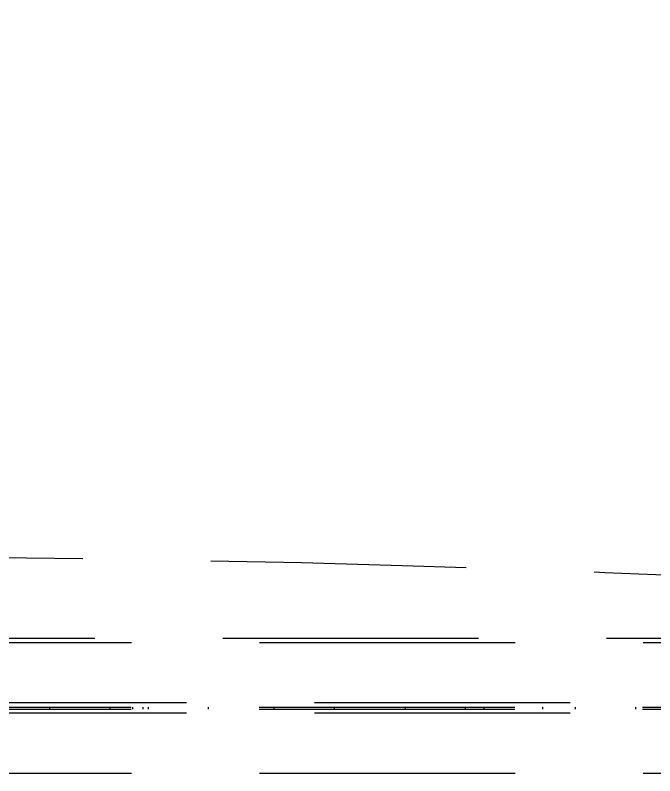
# Model space of a CAD drawing. Header units: millimetres. Extents: x 6110 to 6704, y -2661 to -1821.
# Drawn here: x 6491.25 to 6499.2, y -2114.99 to -2105.56 of the extents above; entities that cross this region are included whole.
import ezdxf

# ---------------------------------------------------------------- set-up
doc = ezdxf.new("R2010")
doc.units = ezdxf.units.MM
doc.header["$LTSCALE"] = 0.1
doc.linetypes.add('HIDDEN2', pattern=[4.7625, 3.175, -1.5875])
doc.layers.add('1', color=4, linetype='HIDDEN2', lineweight=13)
doc.layers.add('DIM', color=3, linetype='Continuous', lineweight=9)

msp = doc.modelspace()

# ---------------------------------------------------------------- hatches: boundary and pattern name
at = {"layer": 'DIM'}
h = msp.add_hatch(dxfattribs=at)
h.set_pattern_fill('ANSI31', color=2)
edge = h.paths.add_edge_path()
edge.add_line((6619.6172, -2595.9805), (6619.6172, -1962.2056))
edge.add_line((6634.6172, -1966.1101), (6619.6172, -1966.1101))
edge.add_line((6634.6172, -2610.9805), (6634.6172, -1966.1101))
edge.add_line((6634.6172, -2610.9805), (6184.4567, -2610.9805))
edge.add_line((6619.6172, -2595.9805), (6184.4567, -2595.9805))
edge.add_line((6184.4567, -2610.9805), (6184.4567, -2595.9805))

# ---------------------------------------------------------------- linework, layer by layer
at = {"layer": '1', "color": 8, "linetype": 'HIDDEN2', "lineweight": -3, "ltscale": 10}
for p, q in [((6484.3069, -2113.2861), (6511.114, -2113.2861)), ((6511.7491, -2113.3432), (6484.3069, -2113.3432)), ((6512.4319, -2114.0902), (6456.1819, -2114.0902)), ((6456.1819, -2114.1422), (6512.4319, -2114.1422)), ((6456.1819, -2114.1672), (6512.4319, -2114.1672)), ((6512.4319, -2114.2192), (6484.3069, -2114.2192)), ((6491.6819, -2114.1422), (6491.6819, -2114.1672)), ((6492.4319, -2114.1672), (6492.4319, -2114.1422)), ((6492.7119, -2114.1422), (6492.7119, -2114.1672)), ((6492.8376, -2114.1422), (6492.8376, -2114.1672)), ((6492.906, -2114.1422), (6492.906, -2114.1672)), ((6493.656, -2114.1672), (6493.656, -2114.1422)), ((6494.4666, -2114.1422), (6494.4666, -2114.1672)), ((6495.2166, -2114.1672), (6495.2166, -2114.1422)), ((6496.0964, -2114.1422), (6496.0964, -2114.1672)), ((6496.8464, -2114.1672), (6496.8464, -2114.1422)), ((6497.0721, -2114.1422), (6497.0721, -2114.1672)), ((6497.8028, -2114.1422), (6497.8028, -2114.1672)), ((6498.2077, -2114.1422), (6498.2077, -2114.1672)), ((6498.9577, -2114.1672), (6498.9577, -2114.1422)), ((6511.7491, -2114.9661), (6456.8646, -2114.9661))]:
    msp.add_line(p, q, dxfattribs=at)
msp.add_arc((6488.7045, -2362.2797), 250, 84.857235, 89.465161, dxfattribs=at)

doc.saveas('drawing.dxf')
